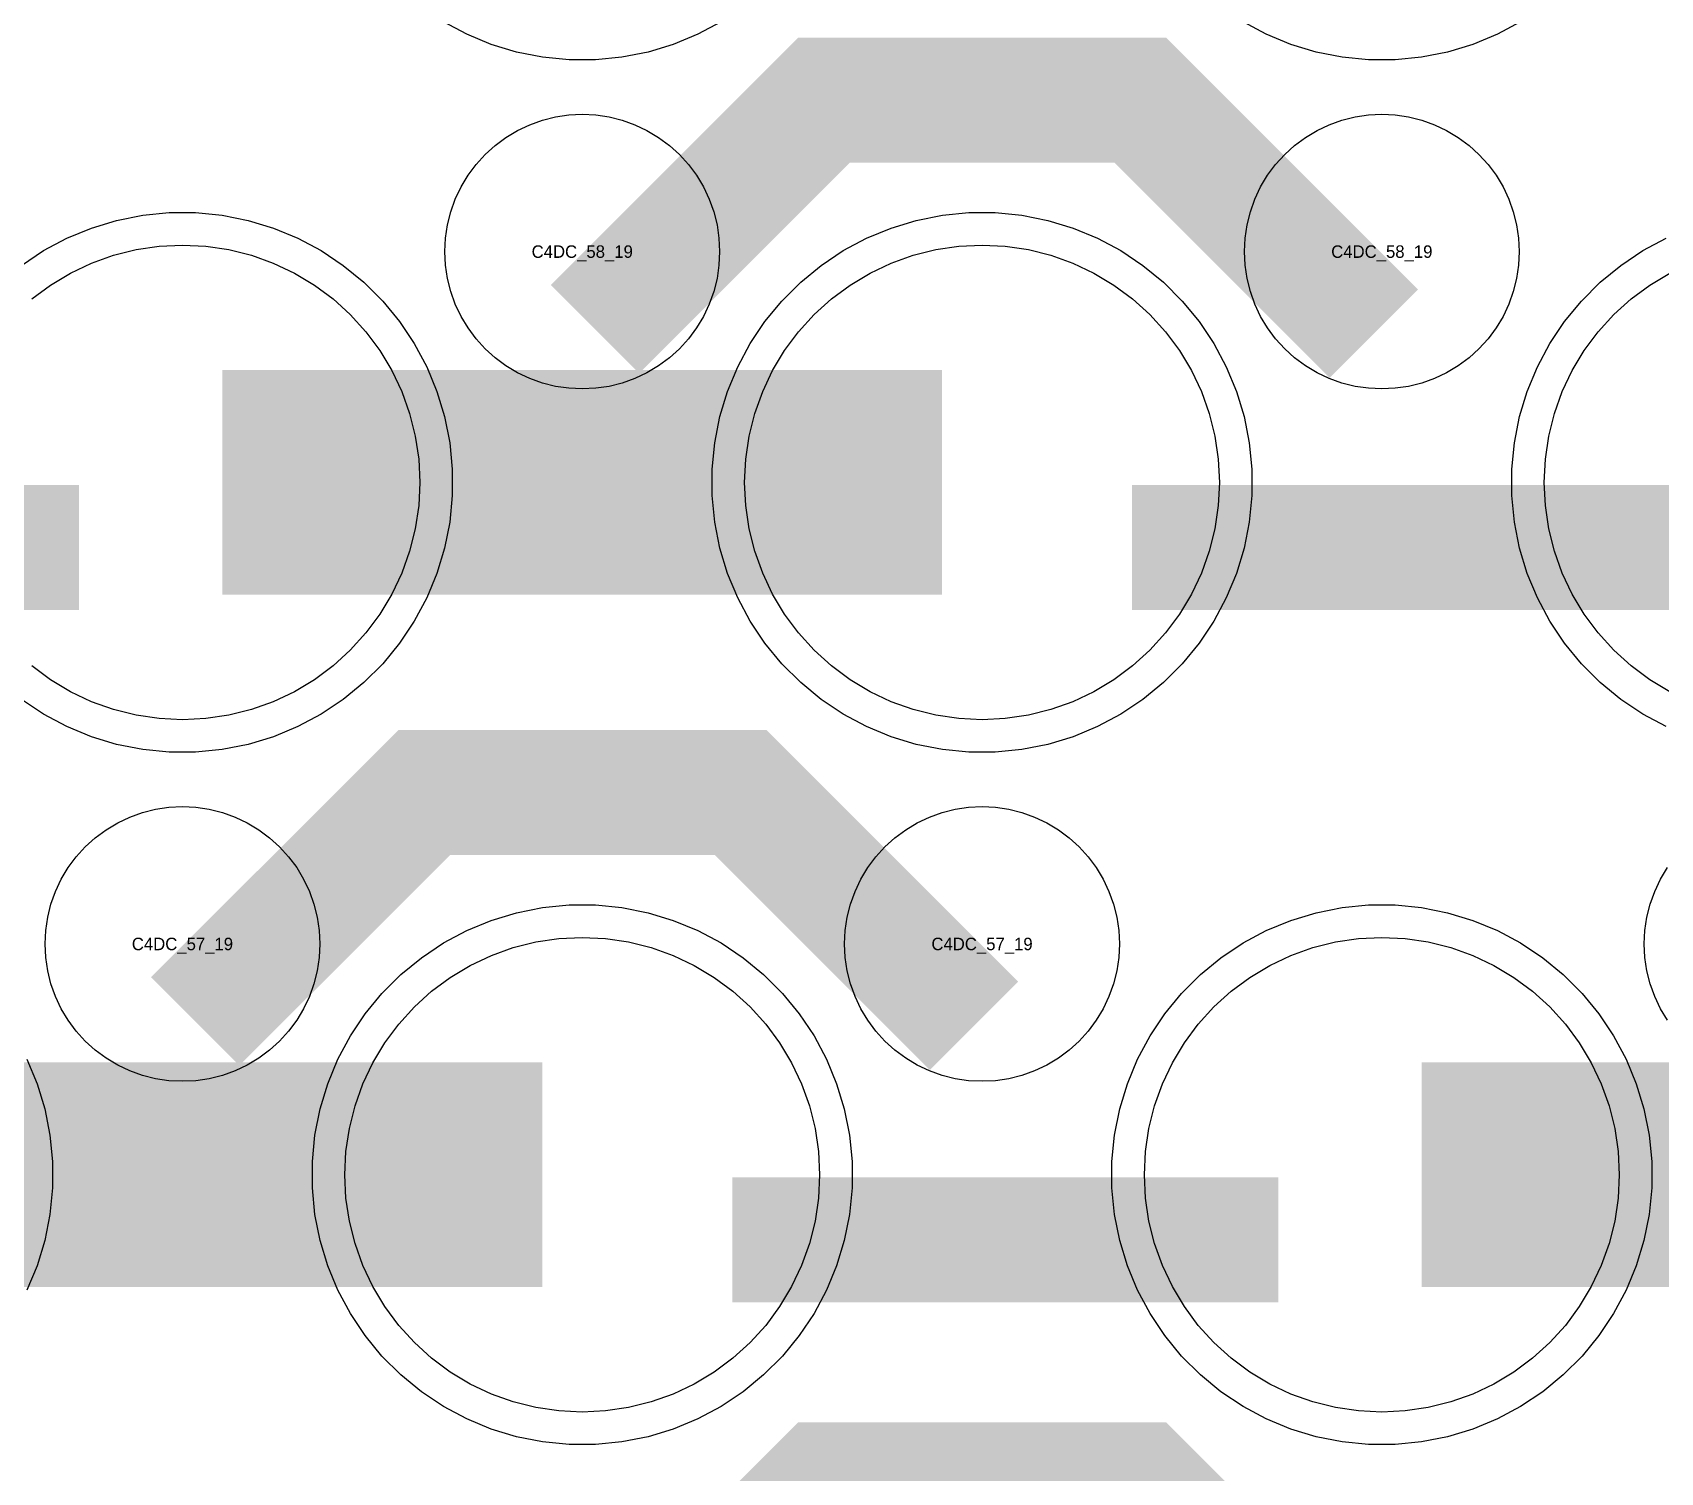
# Model space of a CAD drawing. Extents: x -11880 to 11880, y -14992 to 14992.
# Drawn here: x -5950 to -5624.2, y -7001 to -6712.8 of the extents above; entities that cross this region are included whole.
import ezdxf
from ezdxf.enums import TextEntityAlignment as Align

# ---------------------------------------------------------------- set-up
doc = ezdxf.new("R2010")
doc.units = 0
doc.header["$MEASUREMENT"] = 0
for name, color, linetype in [('GDS_775_DT_237', 138, 'CONTINUOUS'), ('RDL1_FS', 34, 'CONTINUOUS'), ('RDL_BS', 160, 'CONTINUOUS')]:
    doc.layers.add(name, color=color, linetype=linetype)

msp = doc.modelspace()

# ---------------------------------------------------------------- linework, layer by layer
at = {"layer": 'RDL1_FS'}
for points in [[(-5950.14, -6766.126), (-5946.395, -6763.348), (-5942.395, -6760.95), (-5938.181, -6758.958), (-5933.791, -6757.386), (-5929.268, -6756.254), (-5924.657, -6755.57), (-5920, -6755.341), (-5915.343, -6755.57), (-5910.732, -6756.254), (-5906.209, -6757.386), (-5901.819, -6758.958), (-5897.605, -6760.95), (-5893.605, -6763.348), (-5889.86, -6766.126), (-5886.406, -6769.256), (-5883.276, -6772.71), (-5880.498, -6776.455), (-5878.1, -6780.455), (-5876.108, -6784.669), (-5874.536, -6789.059), (-5873.404, -6793.582), (-5872.72, -6798.193), (-5872.491, -6802.85), (-5872.72, -6807.507), (-5873.404, -6812.118), (-5874.536, -6816.641), (-5876.108, -6821.031), (-5878.1, -6825.245), (-5880.498, -6829.245), (-5883.276, -6832.99), (-5886.406, -6836.444), (-5889.86, -6839.574), (-5893.605, -6842.352), (-5897.605, -6844.75), (-5901.819, -6846.742), (-5906.209, -6848.314), (-5910.732, -6849.446), (-5915.343, -6850.13), (-5920, -6850.359), (-5924.657, -6850.13), (-5929.268, -6849.446), (-5933.791, -6848.314), (-5938.181, -6846.742), (-5942.395, -6844.75), (-5946.395, -6842.352), (-5950.14, -6839.574)], [(-5622.395, -6844.75), (-5626.395, -6842.352), (-5630.14, -6839.574), (-5633.594, -6836.444), (-5636.724, -6832.99), (-5639.502, -6829.245), (-5641.9, -6825.245), (-5643.892, -6821.031), (-5645.464, -6816.641), (-5646.596, -6812.118), (-5647.28, -6807.507), (-5647.509, -6802.85), (-5647.28, -6798.193), (-5646.596, -6793.582), (-5645.464, -6789.059), (-5643.892, -6784.669), (-5641.9, -6780.455), (-5639.502, -6776.455), (-5636.724, -6772.71), (-5633.594, -6769.256), (-5630.14, -6766.126), (-5626.395, -6763.348), (-5622.395, -6760.95)]]:
    msp.add_lwpolyline(points, dxfattribs=at)
for points in [[(-5760, -6850.359), (-5764.657, -6850.13), (-5769.268, -6849.446), (-5773.791, -6848.314), (-5778.181, -6846.742), (-5782.395, -6844.75), (-5786.395, -6842.352), (-5790.14, -6839.574), (-5793.594, -6836.444), (-5796.724, -6832.99), (-5799.502, -6829.245), (-5801.9, -6825.245), (-5803.892, -6821.031), (-5805.464, -6816.641), (-5806.596, -6812.118), (-5807.28, -6807.507), (-5807.509, -6802.85), (-5807.28, -6798.193), (-5806.596, -6793.582), (-5805.464, -6789.059), (-5803.892, -6784.669), (-5801.9, -6780.455), (-5799.502, -6776.455), (-5796.724, -6772.71), (-5793.594, -6769.256), (-5790.14, -6766.126), (-5786.395, -6763.348), (-5782.395, -6760.95), (-5778.181, -6758.958), (-5773.791, -6757.386), (-5769.268, -6756.254), (-5764.657, -6755.57), (-5760, -6755.341), (-5755.343, -6755.57), (-5750.732, -6756.254), (-5746.209, -6757.386), (-5741.819, -6758.958), (-5737.605, -6760.95), (-5733.605, -6763.348), (-5729.86, -6766.126), (-5726.406, -6769.256), (-5723.276, -6772.71), (-5720.498, -6776.455), (-5718.1, -6780.455), (-5716.108, -6784.669), (-5714.536, -6789.059), (-5713.404, -6793.582), (-5712.72, -6798.193), (-5712.491, -6802.85), (-5712.72, -6807.507), (-5713.404, -6812.118), (-5714.536, -6816.641), (-5716.108, -6821.031), (-5718.1, -6825.245), (-5720.498, -6829.245), (-5723.276, -6832.99), (-5726.406, -6836.444), (-5729.86, -6839.574), (-5733.605, -6842.352), (-5737.605, -6844.75), (-5741.819, -6846.742), (-5746.209, -6848.314), (-5750.732, -6849.446), (-5755.343, -6850.13)], [(-5840, -6988.919), (-5844.657, -6988.69), (-5849.268, -6988.006), (-5853.791, -6986.874), (-5858.181, -6985.302), (-5862.395, -6983.31), (-5866.395, -6980.912), (-5870.14, -6978.134), (-5873.594, -6975.004), (-5876.724, -6971.55), (-5879.502, -6967.805), (-5881.9, -6963.805), (-5883.892, -6959.591), (-5885.464, -6955.201), (-5886.596, -6950.678), (-5887.28, -6946.067), (-5887.509, -6941.41), (-5887.28, -6936.753), (-5886.596, -6932.142), (-5885.464, -6927.619), (-5883.892, -6923.229), (-5881.9, -6919.015), (-5879.502, -6915.015), (-5876.724, -6911.27), (-5873.594, -6907.816), (-5870.14, -6904.686), (-5866.395, -6901.908), (-5862.395, -6899.51), (-5858.181, -6897.518), (-5853.791, -6895.946), (-5849.268, -6894.814), (-5844.657, -6894.13), (-5840, -6893.901), (-5835.343, -6894.13), (-5830.732, -6894.814), (-5826.209, -6895.946), (-5821.819, -6897.518), (-5817.605, -6899.51), (-5813.605, -6901.908), (-5809.86, -6904.686), (-5806.406, -6907.816), (-5803.276, -6911.27), (-5800.498, -6915.015), (-5798.1, -6919.015), (-5796.108, -6923.229), (-5794.536, -6927.619), (-5793.404, -6932.142), (-5792.72, -6936.753), (-5792.491, -6941.41), (-5792.72, -6946.067), (-5793.404, -6950.678), (-5794.536, -6955.201), (-5796.108, -6959.591), (-5798.1, -6963.805), (-5800.498, -6967.805), (-5803.276, -6971.55), (-5806.406, -6975.004), (-5809.86, -6978.134), (-5813.605, -6980.912), (-5817.605, -6983.31), (-5821.819, -6985.302), (-5826.209, -6986.874), (-5830.732, -6988.006), (-5835.343, -6988.69)], [(-5680, -6988.919), (-5684.657, -6988.69), (-5689.268, -6988.006), (-5693.791, -6986.874), (-5698.181, -6985.302), (-5702.395, -6983.31), (-5706.395, -6980.912), (-5710.14, -6978.134), (-5713.594, -6975.004), (-5716.724, -6971.55), (-5719.502, -6967.805), (-5721.9, -6963.805), (-5723.892, -6959.591), (-5725.464, -6955.201), (-5726.596, -6950.678), (-5727.28, -6946.067), (-5727.509, -6941.41), (-5727.28, -6936.753), (-5726.596, -6932.142), (-5725.464, -6927.619), (-5723.892, -6923.229), (-5721.9, -6919.015), (-5719.502, -6915.015), (-5716.724, -6911.27), (-5713.594, -6907.816), (-5710.14, -6904.686), (-5706.395, -6901.908), (-5702.395, -6899.51), (-5698.181, -6897.518), (-5693.791, -6895.946), (-5689.268, -6894.814), (-5684.657, -6894.13), (-5680, -6893.901), (-5675.343, -6894.13), (-5670.732, -6894.814), (-5666.209, -6895.946), (-5661.819, -6897.518), (-5657.605, -6899.51), (-5653.605, -6901.908), (-5649.86, -6904.686), (-5646.406, -6907.816), (-5643.276, -6911.27), (-5640.498, -6915.015), (-5638.1, -6919.015), (-5636.108, -6923.229), (-5634.536, -6927.619), (-5633.404, -6932.142), (-5632.72, -6936.753), (-5632.491, -6941.41), (-5632.72, -6946.067), (-5633.404, -6950.678), (-5634.536, -6955.201), (-5636.108, -6959.591), (-5638.1, -6963.805), (-5640.498, -6967.805), (-5643.276, -6971.55), (-5646.406, -6975.004), (-5649.86, -6978.134), (-5653.605, -6980.912), (-5657.605, -6983.31), (-5661.819, -6985.302), (-5666.209, -6986.874), (-5670.732, -6988.006), (-5675.343, -6988.69)]]:
    msp.add_lwpolyline(points, close=True, dxfattribs=at)
for points in [[(-5911.998, -6802.85, 45, 45, 0), (-5839.998, -6802.85, 45, 45, 0)], [(-5839.998, -6802.85, 45, 45, 0), (-5767.998, -6802.85, 45, 45, 0)], [(-5991.998, -6941.41, 45, 45, 0), (-5919.998, -6941.41, 45, 45, 0)], [(-5919.998, -6941.41, 45, 45, 0), (-5847.998, -6941.41, 45, 45, 0)], [(-5671.998, -6941.41, 45, 45, 0), (-5599.998, -6941.41, 45, 45, 0)]]:
    msp.add_lwpolyline(points, format="xyseb", dxfattribs=at)
at = {"layer": 'RDL_BS', "color": 240, "true_color": 0xed1f24}
for points in [[(-5812.223, -6710.668), (-5816.885, -6713.16), (-5821.795, -6715.191), (-5826.835, -6716.722), (-5832.062, -6717.768), (-5837.356, -6718.285), (-5842.644, -6718.285), (-5847.938, -6717.768), (-5853.165, -6716.722), (-5858.205, -6715.191), (-5863.115, -6713.16), (-5867.777, -6710.668)], [(-5652.223, -6710.668), (-5656.885, -6713.16), (-5661.795, -6715.191), (-5666.835, -6716.722), (-5672.062, -6717.768), (-5677.356, -6718.285), (-5682.644, -6718.285), (-5687.938, -6717.768), (-5693.165, -6716.722), (-5698.205, -6715.191), (-5703.115, -6713.16), (-5707.777, -6710.668)]]:
    msp.add_lwpolyline(points, dxfattribs=at)
at = {"layer": 'RDL_BS'}
for points in [[(-5837.438, -6772.164, 25, 25, 0), (-5791.623, -6726.349, 25, 25, 0), (-5758.07, -6726.349, 25, 25, 0)], [(-5681.599, -6773.063, 25, 25, 0), (-5728.313, -6726.349, 25, 25, 0), (-5758.071, -6726.349, 25, 25, 0)], [(-6049.984, -6815.863, 25, 25, 0), (-5940.719, -6815.863, 25, 25, 0)], [(-5729.984, -6815.863, 25, 25, 0), (-5620.719, -6815.863, 25, 25, 0)], [(-5917.438, -6910.724, 25, 25, 0), (-5871.623, -6864.909, 25, 25, 0), (-5838.07, -6864.909, 25, 25, 0)], [(-5761.599, -6911.623, 25, 25, 0), (-5808.313, -6864.909, 25, 25, 0), (-5838.071, -6864.909, 25, 25, 0)], [(-5809.984, -6954.423, 25, 25, 0), (-5700.719, -6954.423, 25, 25, 0)], [(-5837.438, -7049.289, 25, 25, 0), (-5791.623, -7003.474, 25, 25, 0), (-5758.07, -7003.474, 25, 25, 0)], [(-5681.599, -7050.188, 25, 25, 0), (-5728.313, -7003.474, 25, 25, 0), (-5758.071, -7003.474, 25, 25, 0)]]:
    msp.add_lwpolyline(points, format="xyseb", dxfattribs=at)
for points in [[(-5840, -6784.156), (-5842.693, -6784.024), (-5845.365, -6783.628), (-5847.984, -6782.971), (-5850.519, -6782.064), (-5852.956, -6780.912), (-5855.28, -6779.519), (-5857.443, -6777.916), (-5859.442, -6776.104), (-5861.254, -6774.105), (-5862.857, -6771.942), (-5864.25, -6769.618), (-5865.402, -6767.181), (-5866.309, -6764.646), (-5866.966, -6762.027), (-5867.362, -6759.355), (-5867.494, -6756.662), (-5867.362, -6753.969), (-5866.966, -6751.297), (-5866.309, -6748.678), (-5865.402, -6746.143), (-5864.25, -6743.706), (-5862.857, -6741.382), (-5861.254, -6739.219), (-5859.442, -6737.22), (-5857.443, -6735.408), (-5855.28, -6733.805), (-5852.956, -6732.412), (-5850.519, -6731.26), (-5847.984, -6730.353), (-5845.365, -6729.696), (-5842.693, -6729.3), (-5840, -6729.168), (-5837.307, -6729.3), (-5834.635, -6729.696), (-5832.016, -6730.353), (-5829.481, -6731.26), (-5827.044, -6732.412), (-5824.72, -6733.805), (-5822.557, -6735.408), (-5820.558, -6737.22), (-5818.746, -6739.219), (-5817.143, -6741.382), (-5815.75, -6743.706), (-5814.598, -6746.143), (-5813.691, -6748.678), (-5813.034, -6751.297), (-5812.638, -6753.969), (-5812.506, -6756.662), (-5812.638, -6759.355), (-5813.034, -6762.027), (-5813.691, -6764.646), (-5814.598, -6767.181), (-5815.75, -6769.618), (-5817.143, -6771.942), (-5818.746, -6774.105), (-5820.558, -6776.104), (-5822.557, -6777.916), (-5824.72, -6779.519), (-5827.044, -6780.912), (-5829.481, -6782.064), (-5832.016, -6782.971), (-5834.635, -6783.628), (-5837.307, -6784.024)], [(-5680, -6784.156), (-5682.693, -6784.024), (-5685.365, -6783.628), (-5687.984, -6782.971), (-5690.519, -6782.064), (-5692.956, -6780.912), (-5695.28, -6779.519), (-5697.443, -6777.916), (-5699.442, -6776.104), (-5701.254, -6774.105), (-5702.857, -6771.942), (-5704.25, -6769.618), (-5705.402, -6767.181), (-5706.309, -6764.646), (-5706.966, -6762.027), (-5707.362, -6759.355), (-5707.494, -6756.662), (-5707.362, -6753.969), (-5706.966, -6751.297), (-5706.309, -6748.678), (-5705.402, -6746.143), (-5704.25, -6743.706), (-5702.857, -6741.382), (-5701.254, -6739.219), (-5699.442, -6737.22), (-5697.443, -6735.408), (-5695.28, -6733.805), (-5692.956, -6732.412), (-5690.519, -6731.26), (-5687.984, -6730.353), (-5685.365, -6729.696), (-5682.693, -6729.3), (-5680, -6729.168), (-5677.307, -6729.3), (-5674.635, -6729.696), (-5672.016, -6730.353), (-5669.481, -6731.26), (-5667.044, -6732.412), (-5664.72, -6733.805), (-5662.557, -6735.408), (-5660.558, -6737.22), (-5658.746, -6739.219), (-5657.143, -6741.382), (-5655.75, -6743.706), (-5654.598, -6746.143), (-5653.691, -6748.678), (-5653.034, -6751.297), (-5652.638, -6753.969), (-5652.506, -6756.662), (-5652.638, -6759.355), (-5653.034, -6762.027), (-5653.691, -6764.646), (-5654.598, -6767.181), (-5655.75, -6769.618), (-5657.143, -6771.942), (-5658.746, -6774.105), (-5660.558, -6776.104), (-5662.557, -6777.916), (-5664.72, -6779.519), (-5667.044, -6780.912), (-5669.481, -6782.064), (-5672.016, -6782.971), (-5674.635, -6783.628), (-5677.307, -6784.024)], [(-5762.644, -6856.85), (-5767.938, -6856.333), (-5773.165, -6855.287), (-5778.205, -6853.756), (-5783.115, -6851.725), (-5787.777, -6849.233), (-5792.191, -6846.286), (-5796.292, -6842.924), (-5800.074, -6839.142), (-5803.436, -6835.041), (-5806.383, -6830.627), (-5808.875, -6825.965), (-5810.906, -6821.055), (-5812.437, -6816.015), (-5813.483, -6810.788), (-5814, -6805.494), (-5814, -6800.206), (-5813.483, -6794.912), (-5812.437, -6789.685), (-5810.906, -6784.645), (-5808.875, -6779.735), (-5806.383, -6775.073), (-5803.436, -6770.659), (-5800.074, -6766.558), (-5796.292, -6762.776), (-5792.191, -6759.414), (-5787.777, -6756.467), (-5783.115, -6753.975), (-5778.205, -6751.944), (-5773.165, -6750.413), (-5767.938, -6749.367), (-5762.644, -6748.85), (-5757.356, -6748.85), (-5752.062, -6749.367), (-5746.835, -6750.413), (-5741.795, -6751.944), (-5736.885, -6753.975), (-5732.223, -6756.467), (-5727.809, -6759.414), (-5723.708, -6762.776), (-5719.926, -6766.558), (-5716.564, -6770.659), (-5713.617, -6775.073), (-5711.125, -6779.735), (-5709.094, -6784.645), (-5707.563, -6789.685), (-5706.517, -6794.912), (-5706, -6800.206), (-5706, -6805.494), (-5706.517, -6810.788), (-5707.563, -6816.015), (-5709.094, -6821.055), (-5711.125, -6825.965), (-5713.617, -6830.627), (-5716.564, -6835.041), (-5719.926, -6839.142), (-5723.708, -6842.924), (-5727.809, -6846.286), (-5732.223, -6849.233), (-5736.885, -6851.725), (-5741.795, -6853.756), (-5746.835, -6855.287), (-5752.062, -6856.333), (-5757.356, -6856.85)], [(-5920, -6922.716), (-5922.693, -6922.584), (-5925.365, -6922.188), (-5927.984, -6921.531), (-5930.519, -6920.624), (-5932.956, -6919.472), (-5935.28, -6918.079), (-5937.443, -6916.476), (-5939.442, -6914.664), (-5941.254, -6912.665), (-5942.857, -6910.502), (-5944.25, -6908.178), (-5945.402, -6905.741), (-5946.309, -6903.206), (-5946.966, -6900.587), (-5947.362, -6897.915), (-5947.494, -6895.222), (-5947.362, -6892.529), (-5946.966, -6889.857), (-5946.309, -6887.238), (-5945.402, -6884.703), (-5944.25, -6882.266), (-5942.857, -6879.942), (-5941.254, -6877.779), (-5939.442, -6875.78), (-5937.443, -6873.968), (-5935.28, -6872.365), (-5932.956, -6870.972), (-5930.519, -6869.82), (-5927.984, -6868.913), (-5925.365, -6868.256), (-5922.693, -6867.86), (-5920, -6867.728), (-5917.307, -6867.86), (-5914.635, -6868.256), (-5912.016, -6868.913), (-5909.481, -6869.82), (-5907.044, -6870.972), (-5904.72, -6872.365), (-5902.557, -6873.968), (-5900.558, -6875.78), (-5898.746, -6877.779), (-5897.143, -6879.942), (-5895.75, -6882.266), (-5894.598, -6884.703), (-5893.691, -6887.238), (-5893.034, -6889.857), (-5892.638, -6892.529), (-5892.506, -6895.222), (-5892.638, -6897.915), (-5893.034, -6900.587), (-5893.691, -6903.206), (-5894.598, -6905.741), (-5895.75, -6908.178), (-5897.143, -6910.502), (-5898.746, -6912.665), (-5900.558, -6914.664), (-5902.557, -6916.476), (-5904.72, -6918.079), (-5907.044, -6919.472), (-5909.481, -6920.624), (-5912.016, -6921.531), (-5914.635, -6922.188), (-5917.307, -6922.584)], [(-5760, -6922.716), (-5762.693, -6922.584), (-5765.365, -6922.188), (-5767.984, -6921.531), (-5770.519, -6920.624), (-5772.956, -6919.472), (-5775.28, -6918.079), (-5777.443, -6916.476), (-5779.442, -6914.664), (-5781.254, -6912.665), (-5782.857, -6910.502), (-5784.25, -6908.178), (-5785.402, -6905.741), (-5786.309, -6903.206), (-5786.966, -6900.587), (-5787.362, -6897.915), (-5787.494, -6895.222), (-5787.362, -6892.529), (-5786.966, -6889.857), (-5786.309, -6887.238), (-5785.402, -6884.703), (-5784.25, -6882.266), (-5782.857, -6879.942), (-5781.254, -6877.779), (-5779.442, -6875.78), (-5777.443, -6873.968), (-5775.28, -6872.365), (-5772.956, -6870.972), (-5770.519, -6869.82), (-5767.984, -6868.913), (-5765.365, -6868.256), (-5762.693, -6867.86), (-5760, -6867.728), (-5757.307, -6867.86), (-5754.635, -6868.256), (-5752.016, -6868.913), (-5749.481, -6869.82), (-5747.044, -6870.972), (-5744.72, -6872.365), (-5742.557, -6873.968), (-5740.558, -6875.78), (-5738.746, -6877.779), (-5737.143, -6879.942), (-5735.75, -6882.266), (-5734.598, -6884.703), (-5733.691, -6887.238), (-5733.034, -6889.857), (-5732.638, -6892.529), (-5732.506, -6895.222), (-5732.638, -6897.915), (-5733.034, -6900.587), (-5733.691, -6903.206), (-5734.598, -6905.741), (-5735.75, -6908.178), (-5737.143, -6910.502), (-5738.746, -6912.665), (-5740.558, -6914.664), (-5742.557, -6916.476), (-5744.72, -6918.079), (-5747.044, -6919.472), (-5749.481, -6920.624), (-5752.016, -6921.531), (-5754.635, -6922.188), (-5757.307, -6922.584)], [(-5842.644, -6995.41), (-5847.938, -6994.893), (-5853.165, -6993.847), (-5858.205, -6992.316), (-5863.115, -6990.285), (-5867.777, -6987.793), (-5872.191, -6984.846), (-5876.292, -6981.484), (-5880.074, -6977.702), (-5883.436, -6973.601), (-5886.383, -6969.187), (-5888.875, -6964.525), (-5890.906, -6959.615), (-5892.437, -6954.575), (-5893.483, -6949.348), (-5894, -6944.054), (-5894, -6938.766), (-5893.483, -6933.472), (-5892.437, -6928.245), (-5890.906, -6923.205), (-5888.875, -6918.295), (-5886.383, -6913.633), (-5883.436, -6909.219), (-5880.074, -6905.118), (-5876.292, -6901.336), (-5872.191, -6897.974), (-5867.777, -6895.027), (-5863.115, -6892.535), (-5858.205, -6890.504), (-5853.165, -6888.973), (-5847.938, -6887.927), (-5842.644, -6887.41), (-5837.356, -6887.41), (-5832.062, -6887.927), (-5826.835, -6888.973), (-5821.795, -6890.504), (-5816.885, -6892.535), (-5812.223, -6895.027), (-5807.809, -6897.974), (-5803.708, -6901.336), (-5799.926, -6905.118), (-5796.564, -6909.219), (-5793.617, -6913.633), (-5791.125, -6918.295), (-5789.094, -6923.205), (-5787.563, -6928.245), (-5786.517, -6933.472), (-5786, -6938.766), (-5786, -6944.054), (-5786.517, -6949.348), (-5787.563, -6954.575), (-5789.094, -6959.615), (-5791.125, -6964.525), (-5793.617, -6969.187), (-5796.564, -6973.601), (-5799.926, -6977.702), (-5803.708, -6981.484), (-5807.809, -6984.846), (-5812.223, -6987.793), (-5816.885, -6990.285), (-5821.795, -6992.316), (-5826.835, -6993.847), (-5832.062, -6994.893), (-5837.356, -6995.41)], [(-5682.644, -6995.41), (-5687.938, -6994.893), (-5693.165, -6993.847), (-5698.205, -6992.316), (-5703.115, -6990.285), (-5707.777, -6987.793), (-5712.191, -6984.846), (-5716.292, -6981.484), (-5720.074, -6977.702), (-5723.436, -6973.601), (-5726.383, -6969.187), (-5728.875, -6964.525), (-5730.906, -6959.615), (-5732.437, -6954.575), (-5733.483, -6949.348), (-5734, -6944.054), (-5734, -6938.766), (-5733.483, -6933.472), (-5732.437, -6928.245), (-5730.906, -6923.205), (-5728.875, -6918.295), (-5726.383, -6913.633), (-5723.436, -6909.219), (-5720.074, -6905.118), (-5716.292, -6901.336), (-5712.191, -6897.974), (-5707.777, -6895.027), (-5703.115, -6892.535), (-5698.205, -6890.504), (-5693.165, -6888.973), (-5687.938, -6887.927), (-5682.644, -6887.41), (-5677.356, -6887.41), (-5672.062, -6887.927), (-5666.835, -6888.973), (-5661.795, -6890.504), (-5656.885, -6892.535), (-5652.223, -6895.027), (-5647.809, -6897.974), (-5643.708, -6901.336), (-5639.926, -6905.118), (-5636.564, -6909.219), (-5633.617, -6913.633), (-5631.125, -6918.295), (-5629.094, -6923.205), (-5627.563, -6928.245), (-5626.517, -6933.472), (-5626, -6938.766), (-5626, -6944.054), (-5626.517, -6949.348), (-5627.563, -6954.575), (-5629.094, -6959.615), (-5631.125, -6964.525), (-5633.617, -6969.187), (-5636.564, -6973.601), (-5639.926, -6977.702), (-5643.708, -6981.484), (-5647.809, -6984.846), (-5652.223, -6987.793), (-5656.885, -6990.285), (-5661.795, -6992.316), (-5666.835, -6993.847), (-5672.062, -6994.893), (-5677.356, -6995.41)]]:
    msp.add_lwpolyline(points, close=True, dxfattribs=at)
for points in [[(-5952.191, -6759.414), (-5947.777, -6756.467), (-5943.115, -6753.975), (-5938.205, -6751.944), (-5933.165, -6750.413), (-5927.938, -6749.367), (-5922.644, -6748.85), (-5917.356, -6748.85), (-5912.062, -6749.367), (-5906.835, -6750.413), (-5901.795, -6751.944), (-5896.885, -6753.975), (-5892.223, -6756.467), (-5887.809, -6759.414), (-5883.708, -6762.776), (-5879.926, -6766.558), (-5876.564, -6770.659), (-5873.617, -6775.073), (-5871.125, -6779.735), (-5869.094, -6784.645), (-5867.563, -6789.685), (-5866.517, -6794.912), (-5866, -6800.206), (-5866, -6805.494), (-5866.517, -6810.788), (-5867.563, -6816.015), (-5869.094, -6821.055), (-5871.125, -6825.965), (-5873.617, -6830.627), (-5876.564, -6835.041), (-5879.926, -6839.142), (-5883.708, -6842.924), (-5887.809, -6846.286), (-5892.223, -6849.233), (-5896.885, -6851.725), (-5901.795, -6853.756), (-5906.835, -6855.287), (-5912.062, -6856.333), (-5917.356, -6856.85), (-5922.644, -6856.85), (-5927.938, -6856.333), (-5933.165, -6855.287), (-5938.205, -6853.756), (-5943.115, -6851.725), (-5947.777, -6849.233), (-5952.191, -6846.286)], [(-5623.115, -6851.725), (-5627.777, -6849.233), (-5632.191, -6846.286), (-5636.292, -6842.924), (-5640.074, -6839.142), (-5643.436, -6835.041), (-5646.383, -6830.627), (-5648.875, -6825.965), (-5650.906, -6821.055), (-5652.437, -6816.015), (-5653.483, -6810.788), (-5654, -6805.494), (-5654, -6800.206), (-5653.483, -6794.912), (-5652.437, -6789.685), (-5650.906, -6784.645), (-5648.875, -6779.735), (-5646.383, -6775.073), (-5643.436, -6770.659), (-5640.074, -6766.558), (-5636.292, -6762.776), (-5632.191, -6759.414), (-5627.777, -6756.467), (-5623.115, -6753.975)], [(-5622.857, -6910.502), (-5624.25, -6908.178), (-5625.402, -6905.741), (-5626.309, -6903.206), (-5626.966, -6900.587), (-5627.362, -6897.915), (-5627.494, -6895.222), (-5627.362, -6892.529), (-5626.966, -6889.857), (-5626.309, -6887.238), (-5625.402, -6884.703), (-5624.25, -6882.266), (-5622.857, -6879.942)], [(-5951.125, -6918.295), (-5949.094, -6923.205), (-5947.563, -6928.245), (-5946.517, -6933.472), (-5946, -6938.766), (-5946, -6944.054), (-5946.517, -6949.348), (-5947.563, -6954.575), (-5949.094, -6959.615), (-5951.125, -6964.525)]]:
    msp.add_lwpolyline(points, dxfattribs=at)

# ---------------------------------------------------------------- texts
at = {"layer": 'GDS_775_DT_237'}
for s, p in [('C4DC_58_19', (-5840, -6756.662)), ('C4DC_58_19', (-5840, -6756.662)), ('C4DC_58_19', (-5680, -6756.662)), ('C4DC_58_19', (-5680, -6756.662)), ('C4DC_57_19', (-5920, -6895.222)), ('C4DC_57_19', (-5920, -6895.222)), ('C4DC_57_19', (-5760, -6895.222)), ('C4DC_57_19', (-5760, -6895.222))]:
    msp.add_text(s, height=2.5, dxfattribs=at).set_placement(p, align=Align.MIDDLE_CENTER)

doc.saveas('drawing.dxf')
